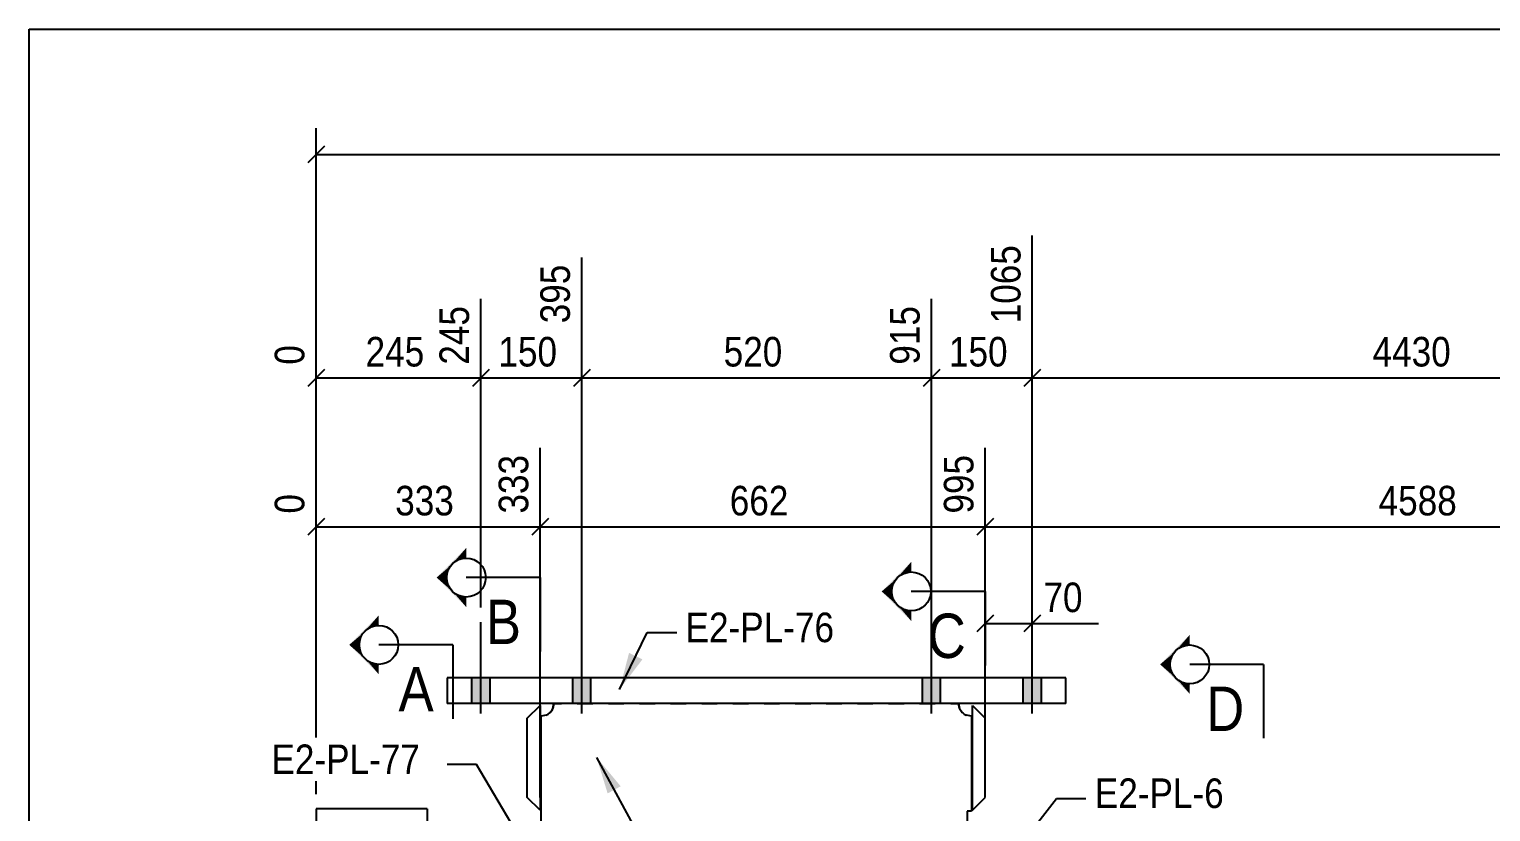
# Model space of a CAD drawing. Header units: millimetres. Extents: x 67 to 383, y 106 to 148.
# Drawn here: x 150.23 to 166.12, y 139.43 to 147.94 of the extents above; entities that cross this region are included whole.
import ezdxf

# ---------------------------------------------------------------- set-up
doc = ezdxf.new("R2010")
doc.units = ezdxf.units.MM
doc.linetypes.add('XKITLINE00', pattern=[0])
doc.styles.add('ARIAL', font='ARIAL.TTF')

msp = doc.modelspace()

# ---------------------------------------------------------------- linework, layer by layer
at = {"color": 5, "linetype": 'XKITLINE00'}
for p, q in [((150.227, 147.943), (216.994, 147.943)), ((150.227, 106.116), (150.227, 147.943))]:
    msp.add_line(p, q, dxfattribs=at)
at = {"linetype": 'XKITLINE00'}
for p, q in [((153.347, 140.239), (153.347, 146.866)), ((153.438, 146.672), (153.256, 146.49)), ((153.347, 146.581), (215.026, 146.581)), ((161.135, 141.652), (161.135, 145.699)), ((161.135, 141.652), (161.135, 145.699)), ((156.236, 141.493), (156.236, 145.46)), ((156.236, 141.493), (156.236, 145.46)), ((155.139, 141.652), (155.139, 145.01)), ((155.139, 141.652), (155.139, 145.01)), ((160.039, 141.493), (160.039, 145.01)), ((160.039, 141.493), (160.039, 145.01)), ((153.347, 140.239), (153.347, 144.532)), ((153.438, 144.24), (153.256, 144.058)), ((155.23, 144.24), (155.048, 144.058)), ((155.23, 144.24), (155.048, 144.058)), ((156.327, 144.24), (156.145, 144.058)), ((156.327, 144.24), (156.145, 144.058)), ((160.13, 144.24), (159.948, 144.058)), ((160.13, 144.24), (159.948, 144.058)), ((161.226, 144.24), (161.044, 144.058)), ((161.226, 144.24), (161.044, 144.058)), ((153.347, 144.149), (155.139, 144.149)), ((155.139, 144.149), (156.236, 144.149)), ((156.236, 144.149), (160.039, 144.149)), ((160.039, 144.149), (161.135, 144.149)), ((161.135, 144.149), (169.488, 144.149)), ((155.783, 139.585), (155.783, 143.39)), ((155.783, 139.585), (155.783, 143.39)), ((160.624, 139.585), (160.624, 143.39)), ((160.624, 139.585), (160.624, 143.39)), ((153.347, 140.239), (153.347, 142.913)), ((153.438, 142.62), (153.256, 142.438)), ((155.874, 142.62), (155.692, 142.438)), ((155.874, 142.62), (155.692, 142.438)), ((160.715, 142.62), (160.533, 142.438)), ((160.715, 142.62), (160.533, 142.438)), ((153.347, 142.529), (155.783, 142.529)), ((155.783, 142.529), (160.624, 142.529)), ((160.624, 142.529), (170.133, 142.529)), ((155.783, 141.978), (154.979, 141.978)), ((155.783, 141.978), (155.783, 141.174)), ((160.624, 141.827), (159.819, 141.827)), ((160.624, 141.827), (160.624, 141.022)), ((160.624, 139.585), (160.624, 141.763)), ((161.135, 141.269), (161.135, 141.763)), ((160.715, 141.568), (160.533, 141.386)), ((160.624, 141.477), (161.135, 141.477)), ((161.226, 141.568), (161.044, 141.386)), ((161.135, 141.477), (161.854, 141.477)), ((161.135, 141.477), (161.854, 141.477)), ((156.647, 140.76), (156.946, 141.38)), ((156.946, 141.38), (157.268, 141.38)), ((154.833, 141.246), (154.029, 141.246)), ((154.833, 141.246), (154.833, 140.441)), ((163.651, 141.033), (162.847, 141.033)), ((163.651, 141.033), (163.651, 140.229)), ((155.888, 140.506), (155.892, 140.51)), ((155.892, 140.51), (155.901, 140.52)), ((155.901, 140.52), (155.909, 140.531)), ((155.909, 140.531), (155.916, 140.543)), ((155.916, 140.543), (155.922, 140.555)), ((155.922, 140.555), (155.933, 140.608)), ((155.922, 140.555), (155.922, 140.555)), ((155.933, 140.608), (156.017, 140.608)), ((156.187, 140.608), (156.356, 140.608)), ((156.525, 140.608), (156.694, 140.608)), ((156.864, 140.608), (157.033, 140.608)), ((157.202, 140.608), (157.371, 140.608)), ((157.541, 140.608), (157.71, 140.608)), ((157.879, 140.608), (158.048, 140.608)), ((158.218, 140.608), (158.387, 140.608)), ((158.556, 140.608), (158.725, 140.608)), ((158.895, 140.608), (159.064, 140.608)), ((159.233, 140.608), (159.402, 140.608)), ((159.572, 140.608), (159.741, 140.608)), ((159.91, 140.608), (160.079, 140.608)), ((160.249, 140.608), (160.333, 140.608)), ((160.333, 140.608), (160.344, 140.555)), ((160.344, 140.555), (160.35, 140.543)), ((160.35, 140.543), (160.357, 140.531)), ((160.357, 140.531), (160.365, 140.52)), ((160.365, 140.52), (160.374, 140.51)), ((160.374, 140.51), (160.384, 140.501)), ((160.384, 140.501), (160.395, 140.493)), ((160.395, 140.493), (160.407, 140.486)), ((160.407, 140.486), (160.417, 140.481)), ((156.397, 140.022), (156.886, 139.119)), ((155.092, 139.945), (154.771, 139.945)), ((155.683, 138.943), (155.092, 139.945)), ((153.347, 139.622), (153.347, 139.763)), ((153.347, 139.622), (153.347, 139.763)), ((153.347, 139.622), (153.347, 139.763)), ((160.467, 138.381), (161.397, 139.576)), ((161.397, 139.576), (161.718, 139.576))]:
    msp.add_line(p, q, dxfattribs=at)
at = {"color": 3, "linetype": 'XKITLINE00'}
for p, q in [((155.139, 140.498), (155.139, 141.491)), ((155.139, 140.498), (155.139, 141.491)), ((155.139, 140.498), (155.139, 141.491)), ((155.139, 140.498), (155.139, 141.491)), ((156.236, 140.498), (156.236, 141.491)), ((156.236, 140.498), (156.236, 141.491)), ((156.236, 140.498), (156.236, 141.491)), ((156.236, 140.498), (156.236, 141.491)), ((160.039, 140.498), (160.039, 141.491)), ((160.039, 140.498), (160.039, 141.491)), ((160.039, 140.498), (160.039, 141.491)), ((160.039, 140.498), (160.039, 141.491)), ((161.135, 140.498), (161.135, 141.491)), ((161.135, 140.498), (161.135, 141.491)), ((161.135, 140.498), (161.135, 141.491)), ((161.135, 140.498), (161.135, 141.491)), ((155.04, 140.608), (155.04, 140.887)), ((155.04, 140.608), (155.04, 140.887)), ((155.04, 140.608), (155.04, 140.887)), ((155.04, 140.608), (155.04, 140.887)), ((155.238, 140.608), (155.238, 140.887)), ((155.238, 140.608), (155.238, 140.887)), ((155.238, 140.608), (155.238, 140.887)), ((155.238, 140.608), (155.238, 140.887)), ((156.137, 140.608), (156.137, 140.887)), ((156.137, 140.608), (156.137, 140.887)), ((156.137, 140.608), (156.137, 140.887)), ((156.137, 140.608), (156.137, 140.887)), ((156.335, 140.608), (156.335, 140.887)), ((156.335, 140.608), (156.335, 140.887)), ((156.335, 140.608), (156.335, 140.887)), ((156.335, 140.608), (156.335, 140.887)), ((159.94, 140.608), (159.94, 140.887)), ((159.94, 140.608), (159.94, 140.887)), ((159.94, 140.608), (159.94, 140.887)), ((159.94, 140.608), (159.94, 140.887)), ((160.137, 140.608), (160.137, 140.887)), ((160.137, 140.608), (160.137, 140.887)), ((160.137, 140.608), (160.137, 140.887)), ((160.137, 140.608), (160.137, 140.887)), ((161.037, 140.608), (161.037, 140.887)), ((161.037, 140.608), (161.037, 140.887)), ((161.037, 140.608), (161.037, 140.887)), ((161.037, 140.608), (161.037, 140.887)), ((161.234, 140.608), (161.234, 140.887)), ((161.234, 140.608), (161.234, 140.887)), ((161.234, 140.608), (161.234, 140.887)), ((161.234, 140.608), (161.234, 140.887))]:
    msp.add_line(p, q, dxfattribs=at)
at = {"color": 2, "linetype": 'XKITLINE00'}
for p, q in [((154.773, 140.887), (154.773, 140.608)), ((161.501, 140.887), (154.773, 140.887)), ((161.501, 140.608), (161.501, 140.887)), ((161.501, 140.608), (154.773, 140.608)), ((155.643, 140.447), (155.783, 140.587)), ((155.783, 140.587), (155.783, 139.446)), ((155.933, 140.608), (155.922, 140.555)), ((160.344, 140.555), (160.333, 140.608)), ((160.484, 139.446), (160.484, 140.587)), ((160.484, 140.587), (160.624, 140.447)), ((155.643, 139.586), (155.643, 140.447)), ((155.847, 140.48), (155.793, 140.469)), ((155.793, 138.839), (155.793, 140.469)), ((160.473, 140.469), (160.419, 140.48)), ((160.473, 140.469), (160.473, 139.435)), ((160.624, 139.586), (160.624, 140.447)), ((155.783, 139.446), (155.643, 139.586)), ((160.484, 139.446), (160.624, 139.586)), ((154.555, 139.461), (153.347, 139.461)), ((153.347, 139.461), (153.347, 132.148)), ((154.555, 139.461), (154.555, 132.148)), ((160.473, 139.435), (160.426, 139.435)), ((160.426, 139.435), (160.426, 138.839))]:
    msp.add_line(p, q, dxfattribs=at)
at = {"linetype": 'XKITLINE00'}
for centre in [(154.979, 141.978), (159.819, 141.827), (154.029, 141.246), (162.847, 141.033)]:
    msp.add_circle(centre, 0.212, dxfattribs=at)
at = {"color": 2, "linetype": 'XKITLINE00'}
for centre, start, end in [((155.793, 140.608), 292.5, 337.5), ((160.473, 140.608), 202.5, 247.5)]:
    msp.add_arc(centre, 0.139, start, end, dxfattribs=at)
for p in [(153.347, 146.581), (160.624, 141.477), (161.135, 141.477)]:
    msp.add_point(p)
at = {"color": 3}
for p in [(153.347, 144.149), (155.139, 144.149), (155.139, 144.149), (156.236, 144.149), (156.236, 144.149), (160.039, 144.149), (160.039, 144.149), (161.135, 144.149), (161.135, 144.149), (153.347, 142.529), (155.783, 142.529), (155.783, 142.529), (160.624, 142.529), (160.624, 142.529)]:
    msp.add_point(p, dxfattribs=at)
at = {"linetype": 'Continuous'}
for points in [[(154.979, 142.3), (154.657, 141.978), (154.816, 142.112)], [(154.979, 142.3), (154.816, 142.112), (154.83, 142.127)], [(154.979, 142.3), (154.83, 142.127), (154.845, 142.141)], [(154.979, 142.3), (154.845, 142.141), (154.862, 142.154)], [(154.979, 142.3), (154.862, 142.154), (154.879, 142.165)], [(154.979, 142.3), (154.879, 142.165), (154.898, 142.174)], [(154.979, 142.3), (154.898, 142.174), (154.918, 142.181)], [(154.979, 142.3), (154.918, 142.181), (154.938, 142.186)], [(154.979, 142.3), (154.938, 142.186), (154.958, 142.189)], [(154.979, 142.191), (154.979, 142.3), (154.958, 142.189)], [(154.657, 141.978), (154.803, 142.095), (154.816, 142.112)], [(154.657, 141.978), (154.793, 142.078), (154.803, 142.095)], [(159.819, 142.149), (159.497, 141.827), (159.656, 141.961)], [(159.819, 142.149), (159.656, 141.961), (159.67, 141.976)], [(159.819, 142.149), (159.67, 141.976), (159.685, 141.99)], [(159.819, 142.149), (159.685, 141.99), (159.702, 142.002)], [(159.819, 142.149), (159.702, 142.002), (159.72, 142.013)], [(159.819, 142.149), (159.72, 142.013), (159.738, 142.022)], [(159.819, 142.149), (159.738, 142.022), (159.758, 142.029)], [(159.819, 142.149), (159.758, 142.029), (159.778, 142.034)], [(159.819, 142.149), (159.778, 142.034), (159.798, 142.038)], [(159.819, 142.039), (159.819, 142.149), (159.798, 142.038)], [(154.657, 141.978), (154.784, 142.059), (154.793, 142.078)], [(154.657, 141.978), (154.776, 142.04), (154.784, 142.059)], [(154.657, 141.978), (154.771, 142.02), (154.776, 142.04)], [(154.657, 141.978), (154.768, 141.999), (154.771, 142.02)], [(154.657, 141.978), (154.766, 141.978), (154.768, 141.999)], [(154.657, 141.978), (154.979, 141.657), (154.844, 141.815)], [(154.657, 141.978), (154.844, 141.815), (154.829, 141.829)], [(154.657, 141.978), (154.829, 141.829), (154.815, 141.844)], [(154.657, 141.978), (154.815, 141.844), (154.803, 141.861)], [(154.657, 141.978), (154.803, 141.861), (154.792, 141.879)], [(154.657, 141.978), (154.792, 141.879), (154.783, 141.897)], [(154.657, 141.978), (154.783, 141.897), (154.776, 141.917)], [(154.657, 141.978), (154.776, 141.917), (154.771, 141.937)], [(154.657, 141.978), (154.771, 141.937), (154.768, 141.958)], [(154.657, 141.978), (154.768, 141.958), (154.766, 141.978)], [(159.497, 141.827), (159.644, 141.944), (159.656, 141.961)], [(159.497, 141.827), (159.633, 141.926), (159.644, 141.944)], [(154.979, 141.657), (154.861, 141.802), (154.844, 141.815)], [(154.979, 141.657), (154.879, 141.792), (154.861, 141.802)], [(154.979, 141.657), (154.898, 141.783), (154.879, 141.792)], [(154.979, 141.657), (154.917, 141.775), (154.898, 141.783)], [(154.979, 141.657), (154.937, 141.77), (154.917, 141.775)], [(154.979, 141.657), (154.958, 141.767), (154.937, 141.77)], [(159.497, 141.827), (159.624, 141.907), (159.633, 141.926)], [(159.497, 141.827), (159.617, 141.888), (159.624, 141.907)], [(159.497, 141.827), (159.611, 141.868), (159.617, 141.888)], [(159.497, 141.827), (159.608, 141.848), (159.611, 141.868)], [(159.497, 141.827), (159.607, 141.827), (159.608, 141.848)], [(159.497, 141.827), (159.819, 141.505), (159.685, 141.663)], [(159.497, 141.827), (159.685, 141.663), (159.669, 141.677)], [(159.497, 141.827), (159.669, 141.677), (159.655, 141.692)], [(159.497, 141.827), (159.655, 141.692), (159.643, 141.709)], [(159.497, 141.827), (159.643, 141.709), (159.632, 141.727)], [(159.497, 141.827), (159.632, 141.727), (159.623, 141.746)], [(159.497, 141.827), (159.623, 141.746), (159.616, 141.765)], [(159.497, 141.827), (159.616, 141.765), (159.611, 141.785)], [(159.497, 141.827), (159.611, 141.785), (159.608, 141.806)], [(159.497, 141.827), (159.608, 141.806), (159.607, 141.827)], [(154.979, 141.657), (154.979, 141.766), (154.958, 141.767)], [(159.819, 141.505), (159.701, 141.651), (159.685, 141.663)], [(159.819, 141.505), (159.719, 141.64), (159.701, 141.651)], [(159.819, 141.505), (159.738, 141.631), (159.719, 141.64)], [(159.819, 141.505), (159.758, 141.624), (159.738, 141.631)], [(159.819, 141.505), (159.778, 141.619), (159.758, 141.624)], [(159.819, 141.505), (159.798, 141.616), (159.778, 141.619)], [(159.819, 141.505), (159.819, 141.614), (159.798, 141.616)], [(154.029, 141.568), (153.707, 141.246), (153.866, 141.38)], [(154.029, 141.568), (153.866, 141.38), (153.88, 141.395)], [(154.029, 141.568), (153.88, 141.395), (153.895, 141.409)], [(154.029, 141.568), (153.895, 141.409), (153.912, 141.421)], [(154.029, 141.568), (153.912, 141.421), (153.93, 141.432)], [(154.029, 141.568), (153.93, 141.432), (153.948, 141.441)], [(154.029, 141.568), (153.948, 141.441), (153.968, 141.448)], [(154.029, 141.568), (153.968, 141.448), (153.988, 141.453)], [(154.029, 141.568), (153.988, 141.453), (154.008, 141.457)], [(154.029, 141.458), (154.029, 141.568), (154.008, 141.457)], [(153.707, 141.246), (153.854, 141.363), (153.866, 141.38)], [(153.707, 141.246), (153.843, 141.345), (153.854, 141.363)], [(153.707, 141.246), (153.834, 141.326), (153.843, 141.345)], [(153.707, 141.246), (153.827, 141.307), (153.834, 141.326)], [(153.707, 141.246), (153.821, 141.287), (153.827, 141.307)], [(162.847, 141.355), (162.525, 141.033), (162.684, 141.167)], [(162.847, 141.355), (162.684, 141.167), (162.698, 141.182)], [(162.847, 141.355), (162.698, 141.182), (162.713, 141.196)], [(162.847, 141.355), (162.713, 141.196), (162.73, 141.209)], [(162.847, 141.355), (162.73, 141.209), (162.748, 141.219)], [(162.847, 141.355), (162.748, 141.219), (162.766, 141.229)], [(162.847, 141.355), (162.766, 141.229), (162.786, 141.236)], [(162.847, 141.355), (162.786, 141.236), (162.806, 141.241)], [(162.847, 141.355), (162.806, 141.241), (162.826, 141.244)], [(162.847, 141.246), (162.847, 141.355), (162.826, 141.244)], [(153.707, 141.246), (153.818, 141.267), (153.821, 141.287)], [(153.707, 141.246), (153.817, 141.246), (153.818, 141.267)], [(153.707, 141.246), (154.029, 140.924), (153.895, 141.082)], [(153.707, 141.246), (153.895, 141.082), (153.879, 141.096)], [(153.707, 141.246), (153.879, 141.096), (153.865, 141.111)], [(153.707, 141.246), (153.865, 141.111), (153.853, 141.128)], [(153.707, 141.246), (153.853, 141.128), (153.842, 141.146)], [(153.707, 141.246), (153.842, 141.146), (153.833, 141.165)], [(153.707, 141.246), (153.833, 141.165), (153.826, 141.184)], [(153.707, 141.246), (153.826, 141.184), (153.821, 141.204)], [(153.707, 141.246), (153.821, 141.204), (153.818, 141.225)], [(153.707, 141.246), (153.818, 141.225), (153.817, 141.246)], [(156.647, 140.76), (156.75, 141.158), (156.647, 140.76), (156.895, 141.088)], [(162.525, 141.033), (162.671, 141.15), (162.684, 141.167)], [(162.525, 141.033), (162.661, 141.133), (162.671, 141.15)], [(154.029, 140.924), (153.911, 141.07), (153.895, 141.082)], [(154.029, 140.924), (153.929, 141.059), (153.911, 141.07)], [(154.029, 140.924), (153.948, 141.05), (153.929, 141.059)], [(154.029, 140.924), (153.968, 141.043), (153.948, 141.05)], [(154.029, 140.924), (153.988, 141.038), (153.968, 141.043)], [(154.029, 140.924), (154.008, 141.035), (153.988, 141.038)], [(154.029, 140.924), (154.029, 141.033), (154.008, 141.035)], [(162.525, 141.033), (162.652, 141.114), (162.661, 141.133)], [(162.525, 141.033), (162.645, 141.095), (162.652, 141.114)], [(162.525, 141.033), (162.639, 141.074), (162.645, 141.095)], [(162.525, 141.033), (162.636, 141.054), (162.639, 141.074)], [(162.525, 141.033), (162.635, 141.033), (162.636, 141.054)], [(162.525, 141.033), (162.847, 140.712), (162.713, 140.87)], [(162.525, 141.033), (162.713, 140.87), (162.697, 140.884)], [(162.525, 141.033), (162.697, 140.884), (162.683, 140.899)], [(162.525, 141.033), (162.683, 140.899), (162.671, 140.916)], [(162.525, 141.033), (162.671, 140.916), (162.66, 140.934)], [(162.525, 141.033), (162.66, 140.934), (162.651, 140.952)], [(162.525, 141.033), (162.651, 140.952), (162.644, 140.972)], [(162.525, 141.033), (162.644, 140.972), (162.639, 140.992)], [(162.525, 141.033), (162.639, 140.992), (162.636, 141.013)], [(162.525, 141.033), (162.636, 141.013), (162.635, 141.033)], [(162.847, 140.712), (162.729, 140.857), (162.713, 140.87)], [(162.847, 140.712), (162.747, 140.846), (162.729, 140.857)], [(162.847, 140.712), (162.766, 140.838), (162.747, 140.846)], [(162.847, 140.712), (162.785, 140.83), (162.766, 140.838)], [(162.847, 140.712), (162.806, 140.825), (162.785, 140.83)], [(162.847, 140.712), (162.826, 140.822), (162.806, 140.825)], [(162.847, 140.712), (162.847, 140.821), (162.826, 140.822)], [(156.397, 140.022), (156.659, 139.707), (156.397, 140.022), (156.517, 139.63)]]:
    msp.add_solid(points, dxfattribs=at)
at = {"color": 3, "linetype": 'Continuous'}
for points in [[(155.04, 140.608), (155.238, 140.608), (155.238, 140.887)], [(155.04, 140.608), (155.238, 140.887), (155.04, 140.887)], [(155.04, 140.608), (155.238, 140.608), (155.238, 140.887)], [(155.04, 140.608), (155.238, 140.887), (155.04, 140.887)], [(155.04, 140.608), (155.238, 140.608), (155.238, 140.887)], [(155.04, 140.608), (155.238, 140.887), (155.04, 140.887)], [(155.04, 140.608), (155.238, 140.608), (155.238, 140.887)], [(155.04, 140.608), (155.238, 140.887), (155.04, 140.887)], [(156.137, 140.608), (156.335, 140.608), (156.335, 140.887)], [(156.137, 140.608), (156.335, 140.887), (156.137, 140.887)], [(156.137, 140.608), (156.335, 140.608), (156.335, 140.887)], [(156.137, 140.608), (156.335, 140.887), (156.137, 140.887)], [(156.137, 140.608), (156.335, 140.608), (156.335, 140.887)], [(156.137, 140.608), (156.335, 140.887), (156.137, 140.887)], [(156.137, 140.608), (156.335, 140.608), (156.335, 140.887)], [(156.137, 140.608), (156.335, 140.887), (156.137, 140.887)], [(159.94, 140.608), (160.137, 140.608), (160.137, 140.887)], [(159.94, 140.608), (160.137, 140.887), (159.94, 140.887)], [(159.94, 140.608), (160.137, 140.608), (160.137, 140.887)], [(159.94, 140.608), (160.137, 140.887), (159.94, 140.887)], [(159.94, 140.608), (160.137, 140.608), (160.137, 140.887)], [(159.94, 140.608), (160.137, 140.887), (159.94, 140.887)], [(159.94, 140.608), (160.137, 140.608), (160.137, 140.887)], [(159.94, 140.608), (160.137, 140.887), (159.94, 140.887)], [(161.037, 140.608), (161.234, 140.608), (161.234, 140.887)], [(161.037, 140.608), (161.234, 140.887), (161.037, 140.887)], [(161.037, 140.608), (161.234, 140.608), (161.234, 140.887)], [(161.037, 140.608), (161.234, 140.887), (161.037, 140.887)], [(161.037, 140.608), (161.234, 140.608), (161.234, 140.887)], [(161.037, 140.608), (161.234, 140.887), (161.037, 140.887)], [(161.037, 140.608), (161.234, 140.608), (161.234, 140.887)], [(161.037, 140.608), (161.234, 140.887), (161.037, 140.887)]]:
    msp.add_solid(points, dxfattribs=at)

# ---------------------------------------------------------------- texts
at = {"color": 3, "style": 'ARIAL', "width": 0.85}
for s, height, p in [('1065', 0.3218, (161.007, 144.744)), ('395', 0.3218, (156.107, 144.744)), ('245', 0.3218, (155.01, 144.294)), ('915', 0.3218, (159.91, 144.294)), ('0', 0.322, (153.219, 144.294)), ('333', 0.3218, (155.654, 142.674)), ('995', 0.3218, (160.495, 142.674)), ('0', 0.322, (153.219, 142.674))]:
    msp.add_text(s, height=height, rotation=90.0002, dxfattribs=at).set_placement(p)
for s, p in [('245', (153.885, 144.274)), ('150', (155.329, 144.274)), ('520', (157.779, 144.274)), ('150', (160.229, 144.274)), ('4430', (164.835, 144.274)), ('333', (154.207, 142.654)), ('662', (157.845, 142.654)), ('4588', (164.901, 142.654)), ('70', (161.256, 141.602)), ('E2-PL-76', (157.365, 141.275)), ('E2-PL-77', (152.861, 139.84)), ('E2-PL-6', (161.815, 139.471))]:
    msp.add_text(s, height=0.3218, dxfattribs=at).set_placement(p)
at = {"color": 1, "style": 'ARIAL', "width": 0.85}
for s, p in [('B', (155.193, 141.254)), ('C', (159.998, 141.103)), ('A', (154.243, 140.522)), ('D', (163.026, 140.309))]:
    msp.add_text(s, height=0.483, dxfattribs=at).set_placement(p)

doc.saveas('drawing.dxf')
